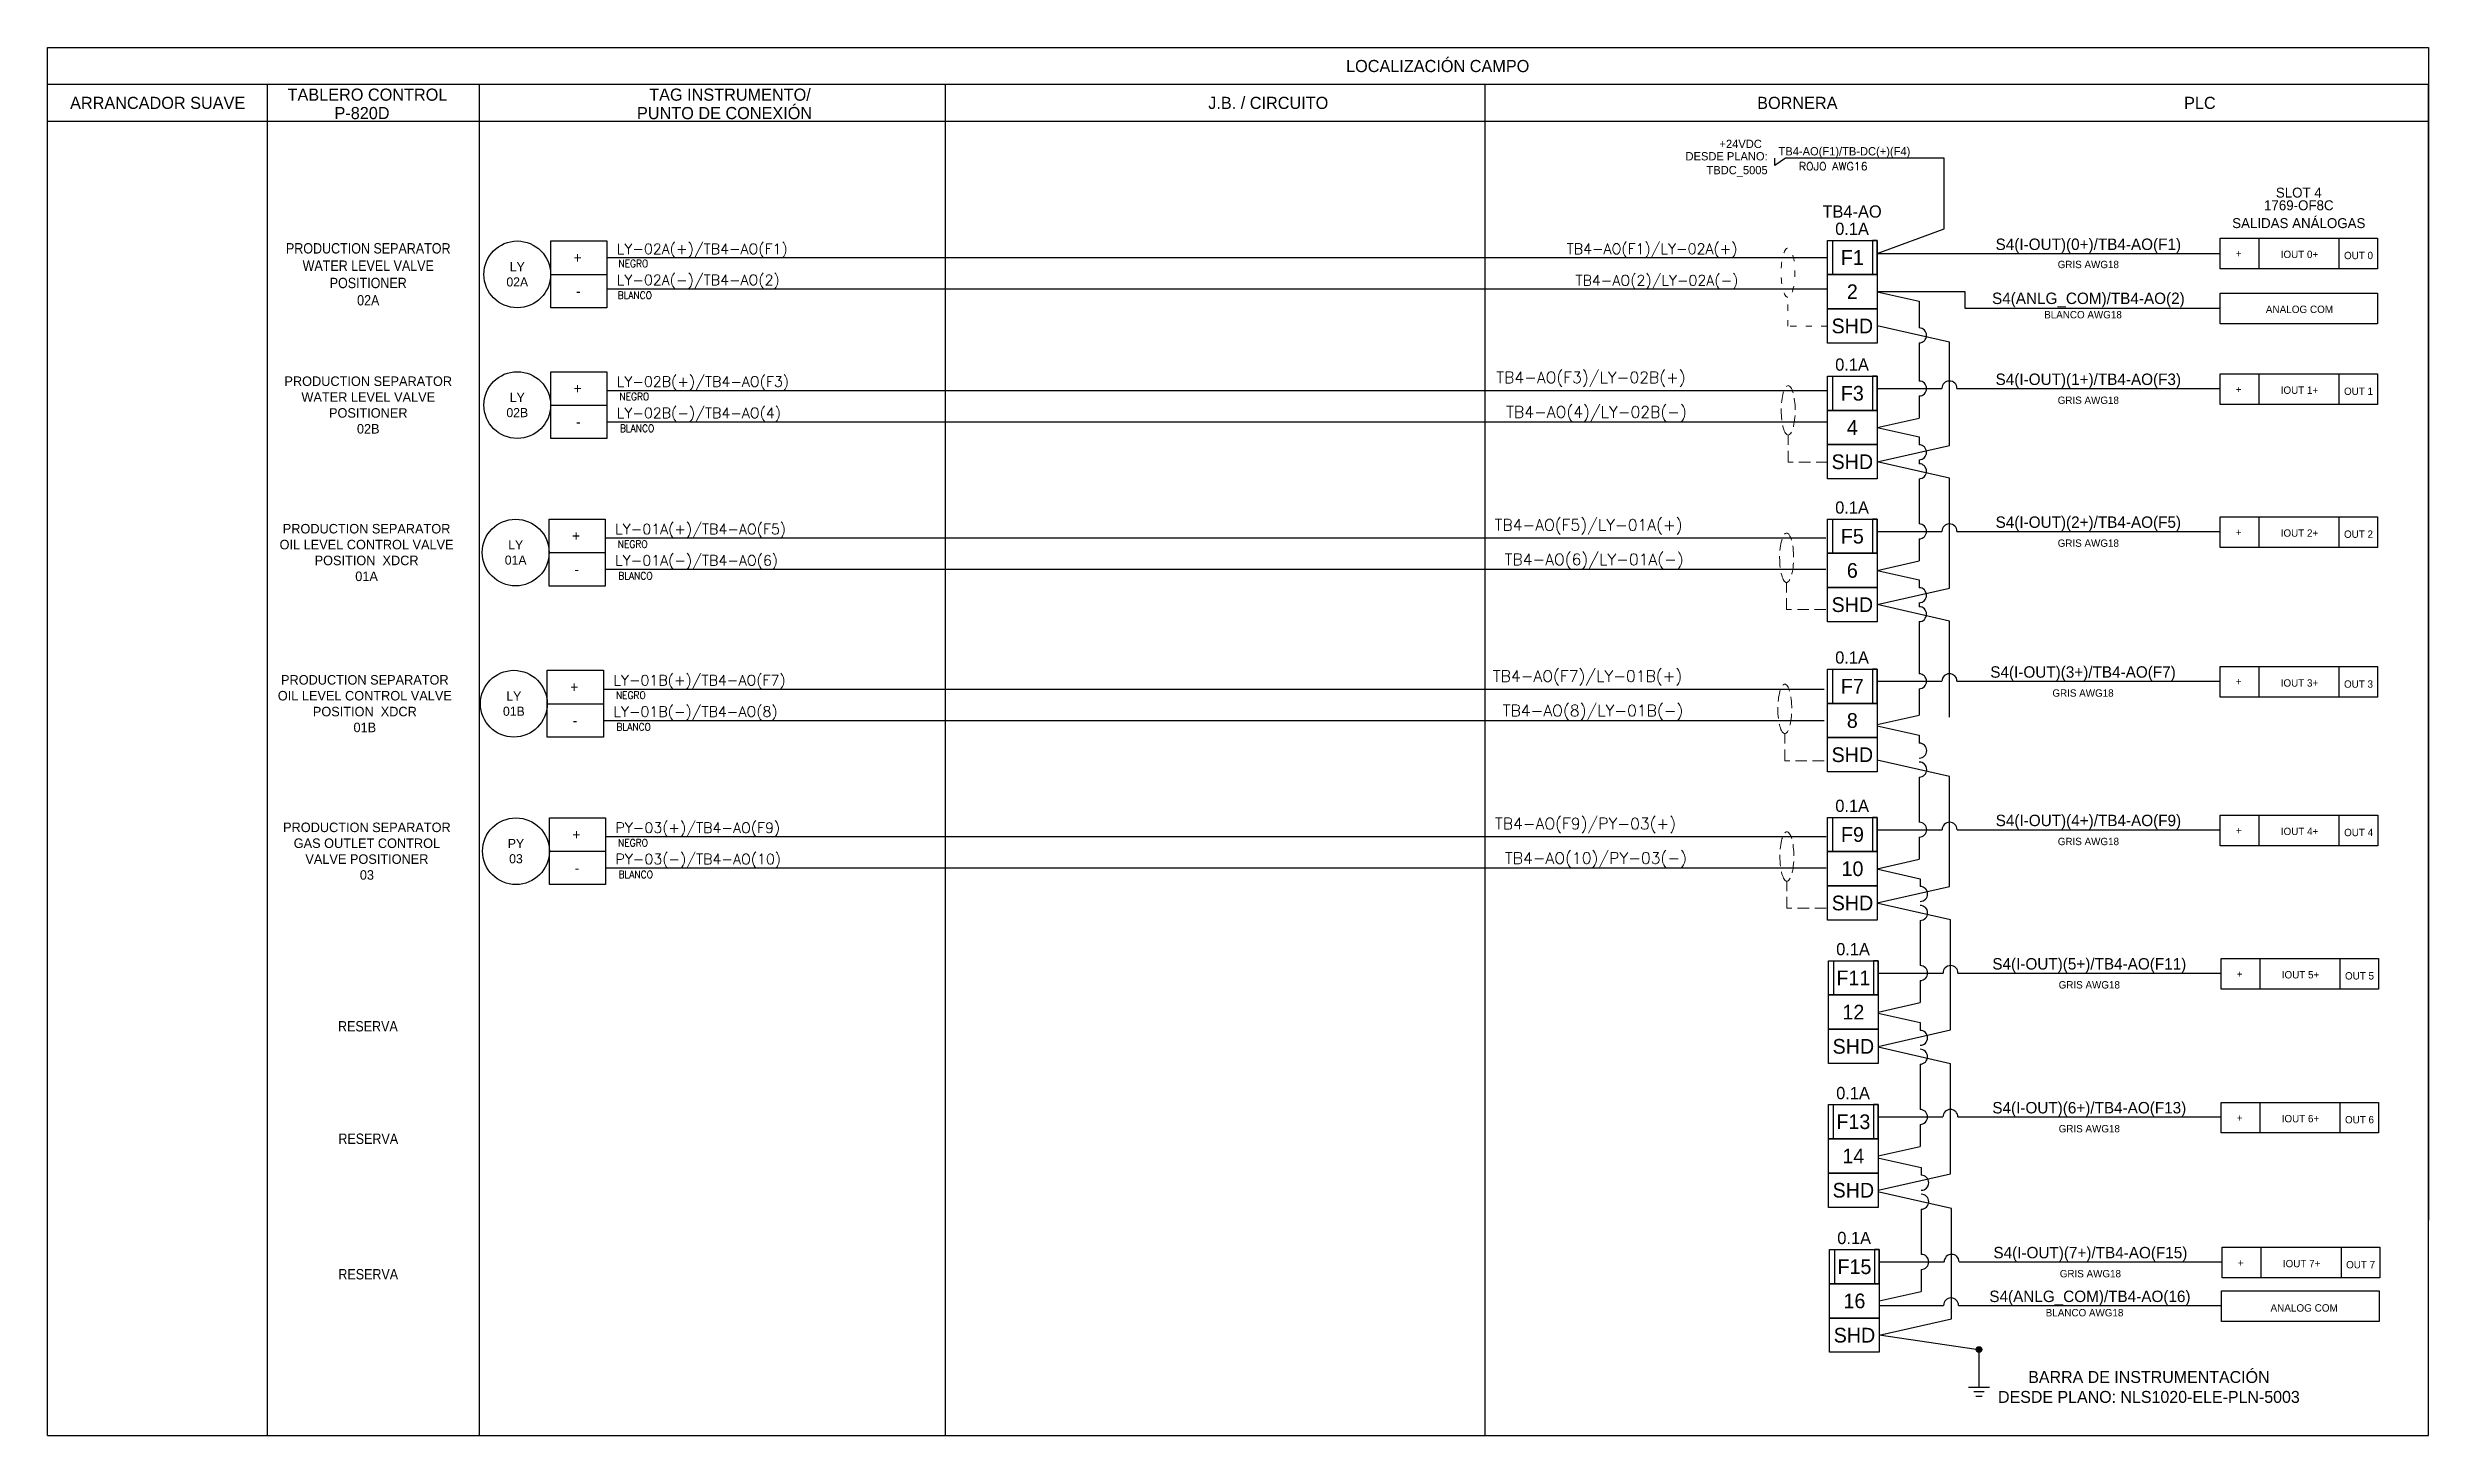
# Model space of a CAD drawing. Extents: x 3487 to 3945, y 182 to 449.
import ezdxf
from ezdxf.enums import TextEntityAlignment as Align

# ---------------------------------------------------------------- set-up
doc = ezdxf.new("R2010")
doc.units = 0
doc.header["$LTSCALE"] = 0.1
doc.header["$MEASUREMENT"] = 0
doc.linetypes.add('ACAD_ISO03W100', pattern=[30, 12, -18])
doc.linetypes.add('HIDDEN', pattern=[0.375, 0.25, -0.125])
doc.layers.add('EL-cables', color=7, linetype='Continuous', lineweight=20)
doc.layers.add('EL-titulos 3', color=7, linetype='Continuous', lineweight=20)
doc.styles.add('F1A', font='amir.shx')
doc.styles.add('ROMANS', font='romans.shx')

msp = doc.modelspace()

# ---------------------------------------------------------------- hatches: boundary and pattern name
at = {"ltscale": 0.1}
h = msp.add_hatch(color=256, dxfattribs=at)
h.dxf.hatch_style = 1
edge = h.paths.add_edge_path()
edge.add_arc((3858.84, 198.75), 0.545, 0, 360)

# ---------------------------------------------------------------- linework, layer by layer
at = {"lineweight": 25}
for p, q in [((3486.86, 449.49), (3945.39, 449.49)), ((3486.86, 182.21), (3486.86, 449.49)), ((3945.39, 449.49), (3945.39, 223.65)), ((3945.39, 442.4), (3486.86, 442.4)), ((3569.99, 442.4), (3569.99, 182.21)), ((3659.81, 182.21), (3659.81, 442.4)), ((3763.69, 442.4), (3763.69, 182.21)), ((3945.39, 435.3), (3945.39, 442.4)), ((3486.86, 435.3), (3945.39, 435.3)), ((3945.39, 182.21), (3945.39, 435.3)), ((3912.71, 412.8), (3912.71, 406.9)), ((3928.15, 412.8), (3928.15, 406.9)), ((3594.57, 412.26), (3594.57, 399.39)), ((3839.23, 409.85), (3905.26, 409.85)), ((3839.23, 402.48), (3847.3, 400.65)), ((3853.15, 392.74), (3839.23, 395.89)), ((3853.15, 372.88), (3853.15, 392.74)), ((3594.57, 387.08), (3594.57, 374.21)), ((3912.71, 386.65), (3912.71, 380.75)), ((3928.15, 386.65), (3928.15, 380.75)), ((3839.23, 383.84), (3844.75, 383.84)), ((3844.75, 383.84), (3851.71, 383.84)), ((3854.59, 383.84), (3855.63, 383.84)), ((3855.63, 383.84), (3905.26, 383.84)), ((3839.23, 376.33), (3847.3, 378.15)), ((3839.23, 376.33), (3847.3, 374.5)), ((3839.23, 369.73), (3853.15, 372.88)), ((3853.15, 366.58), (3839.23, 369.73)), ((3853.15, 345.36), (3853.15, 366.58)), ((3594.25, 358.67), (3594.25, 345.8)), ((3912.71, 359.13), (3912.71, 353.23)), ((3928.15, 359.13), (3928.15, 353.23)), ((3839.23, 356.32), (3844.75, 356.32)), ((3844.75, 356.32), (3851.71, 356.32)), ((3854.59, 356.32), (3855.63, 356.32)), ((3855.63, 356.32), (3905.26, 356.32)), ((3839.23, 348.8), (3847.3, 350.63)), ((3839.23, 348.8), (3847.3, 346.97)), ((3839.23, 342.21), (3853.15, 345.36)), ((3853.15, 339.06), (3839.23, 342.21)), ((3853.15, 320.55), (3853.15, 339.06)), ((3912.71, 330.27), (3912.71, 324.36)), ((3928.15, 330.27), (3928.15, 324.36)), ((3593.91, 329.56), (3593.91, 316.7)), ((3839.23, 327.46), (3844.75, 327.46)), ((3844.75, 327.46), (3851.71, 327.46)), ((3854.59, 327.46), (3855.63, 327.46)), ((3855.63, 327.46), (3905.26, 327.46)), ((3839.23, 319.11), (3847.3, 320.94)), ((3839.25, 318.87), (3847.32, 317.04)), ((3853.17, 309.13), (3839.25, 312.28)), ((3853.17, 287.9), (3853.17, 309.13)), ((3594.31, 301.15), (3594.31, 288.28)), ((3839.25, 298.87), (3844.77, 298.87)), ((3844.77, 298.87), (3851.73, 298.87)), ((3854.61, 298.87), (3855.65, 298.87)), ((3855.65, 298.87), (3905.28, 298.87)), ((3912.73, 301.68), (3912.73, 295.77)), ((3928.17, 301.68), (3928.17, 295.77)), ((3839.25, 291.35), (3847.32, 293.17)), ((3839.43, 291.26), (3847.5, 289.43)), ((3839.25, 284.75), (3853.17, 287.9)), ((3853.35, 281.52), (3839.43, 284.66)), ((3853.35, 260.29), (3853.35, 281.52)), ((3839.43, 271.25), (3844.95, 271.25)), ((3844.95, 271.25), (3851.91, 271.25)), ((3854.78, 271.25), (3855.83, 271.25)), ((3855.83, 271.25), (3905.45, 271.25)), ((3912.91, 274.06), (3912.91, 268.16)), ((3928.35, 274.06), (3928.35, 268.16)), ((3839.42, 263.55), (3847.49, 261.72)), ((3839.43, 263.73), (3847.5, 265.56)), ((3853.34, 253.8), (3839.42, 256.95)), ((3839.43, 257.14), (3853.35, 260.29)), ((3853.34, 232.58), (3853.34, 253.8)), ((3839.42, 243.54), (3844.94, 243.54)), ((3844.94, 243.54), (3851.9, 243.54)), ((3854.78, 243.54), (3855.82, 243.54)), ((3855.82, 243.54), (3905.45, 243.54)), ((3912.9, 246.35), (3912.9, 240.45)), ((3928.34, 246.35), (3928.34, 240.45)), ((3839.42, 236.02), (3847.49, 237.85)), ((3839.64, 235.63), (3847.71, 233.8)), ((3839.42, 229.43), (3853.34, 232.58)), ((3853.56, 225.89), (3839.64, 229.04)), ((3853.56, 204.66), (3853.56, 225.89)), ((3839.64, 215.63), (3845.16, 215.63)), ((3845.16, 215.63), (3852.12, 215.63)), ((3854.99, 215.63), (3856.04, 215.63)), ((3856.04, 215.63), (3905.66, 215.63)), ((3913.12, 218.44), (3913.12, 212.53)), ((3928.56, 218.44), (3928.56, 212.53)), ((3839.64, 208.11), (3847.71, 209.93)), ((3839.64, 207.25), (3852.01, 207.25)), ((3854.89, 207.25), (3905.56, 207.25)), ((3839.64, 201.51), (3853.56, 204.66)), ((3858.3, 198.75), (3858.84, 198.75)), ((3858.84, 191.51), (3858.84, 199.29)), ((3856.83, 191.51), (3860.86, 191.51)), ((3857.83, 190.64), (3859.85, 190.64)), ((3858.24, 189.77), (3859.45, 189.77)), ((3486.86, 182.21), (3945.39, 182.21))]:
    msp.add_line(p, q, dxfattribs=at)
at = {"ltscale": 0.1}
for p, q in [((3529.11, 442.4), (3529.11, 182.21)), ((3839.23, 409.85), (3852.15, 414.62)), ((3847.3, 400.65), (3847.3, 395.5)), ((3847.3, 392.62), (3847.3, 385.28)), ((3847.3, 382.4), (3847.3, 378.15)), ((3847.3, 374.5), (3847.3, 373)), ((3847.3, 370.12), (3847.3, 369.34)), ((3847.3, 366.47), (3847.3, 357.76)), ((3847.3, 354.88), (3847.3, 350.63)), ((3847.3, 346.97), (3847.3, 345.47)), ((3847.3, 342.6), (3847.3, 341.82)), ((3847.3, 338.96), (3847.3, 328.89)), ((3847.3, 326.02), (3847.3, 320.94)), ((3847.32, 317.04), (3847.32, 315.54)), ((3847.32, 309.01), (3847.32, 300.3)), ((3847.32, 297.43), (3847.32, 293.17)), ((3847.5, 289.43), (3847.5, 287.93)), ((3847.5, 281.4), (3847.5, 272.69)), ((3847.5, 269.82), (3847.5, 265.56)), ((3847.49, 261.72), (3847.49, 260.22)), ((3847.49, 253.69), (3847.49, 244.98)), ((3847.49, 242.11), (3847.49, 237.85)), ((3847.71, 233.8), (3847.71, 232.3)), ((3847.71, 225.77), (3847.71, 217.06)), ((3847.71, 214.19), (3847.71, 209.93)), ((3858.3, 198.75), (3839.64, 201.51))]:
    msp.add_line(p, q, dxfattribs=at)
at = {"lineweight": 25, "ltscale": 0.1}
for p, q in [((3594.57, 409.07), (3829.66, 409.07)), ((3594.57, 403.03), (3829.66, 403.03)), ((3594.57, 383.47), (3829.66, 383.47)), ((3594.57, 377.43), (3829.66, 377.43)), ((3594.25, 355.07), (3829.35, 355.07)), ((3594.25, 349.02), (3829.35, 349.02)), ((3593.91, 325.96), (3829, 325.96)), ((3593.91, 319.91), (3829, 319.91)), ((3594.31, 297.54), (3829.41, 297.54)), ((3594.31, 291.5), (3829.41, 291.5))]:
    msp.add_line(p, q, dxfattribs=at)
at = {"lineweight": 25}
for points in [[(3905.26, 412.8), (3935.61, 412.8), (3935.61, 406.9), (3905.26, 406.9)], [(3830.59, 405.78), (3829.66, 405.78), (3829.66, 412.37), (3830.59, 412.37)], [(3829.66, 412.37), (3839.23, 412.37), (3839.23, 405.78), (3829.66, 405.78)], [(3838.3, 405.78), (3839.23, 405.78), (3839.23, 412.37), (3838.3, 412.37)], [(3829.66, 405.78), (3839.23, 405.78), (3839.23, 399.18), (3829.66, 399.18)], [(3829.66, 399.18), (3839.23, 399.18), (3839.23, 392.59), (3829.66, 392.59)], [(3905.26, 402.23), (3935.61, 402.23), (3935.61, 396.32), (3905.26, 396.32)], [(3830.59, 379.62), (3829.66, 379.62), (3829.66, 386.22), (3830.59, 386.22)], [(3829.66, 386.22), (3839.23, 386.22), (3839.23, 379.62), (3829.66, 379.62)], [(3838.3, 379.62), (3839.23, 379.62), (3839.23, 386.22), (3838.3, 386.22)], [(3905.26, 386.65), (3935.61, 386.65), (3935.61, 380.75), (3905.26, 380.75)], [(3829.66, 379.62), (3839.23, 379.62), (3839.23, 373.03), (3829.66, 373.03)], [(3829.66, 373.03), (3839.23, 373.03), (3839.23, 366.44), (3829.66, 366.44)], [(3830.59, 352.1), (3829.66, 352.1), (3829.66, 358.69), (3830.59, 358.69)], [(3829.66, 358.69), (3839.23, 358.69), (3839.23, 352.1), (3829.66, 352.1)], [(3838.3, 352.1), (3839.23, 352.1), (3839.23, 358.69), (3838.3, 358.69)], [(3905.26, 359.13), (3935.61, 359.13), (3935.61, 353.23), (3905.26, 353.23)], [(3829.66, 352.1), (3839.23, 352.1), (3839.23, 345.5), (3829.66, 345.5)], [(3829.66, 345.5), (3839.23, 345.5), (3839.23, 338.91), (3829.66, 338.91)], [(3905.26, 330.27), (3935.61, 330.27), (3935.61, 324.36), (3905.26, 324.36)], [(3830.59, 323.2), (3829.66, 323.2), (3829.66, 329.79), (3830.59, 329.79)], [(3829.66, 329.79), (3839.23, 329.79), (3839.23, 323.2), (3829.66, 323.2)], [(3838.3, 323.2), (3839.23, 323.2), (3839.23, 329.79), (3838.3, 329.79)], [(3829.66, 323.2), (3839.23, 323.2), (3839.23, 316.61), (3829.66, 316.61)], [(3829.66, 316.61), (3839.23, 316.61), (3839.23, 310.01), (3829.66, 310.01)], [(3830.61, 294.64), (3829.68, 294.64), (3829.68, 301.24), (3830.61, 301.24)], [(3829.68, 301.24), (3839.25, 301.24), (3839.25, 294.64), (3829.68, 294.64)], [(3838.32, 294.64), (3839.25, 294.64), (3839.25, 301.24), (3838.32, 301.24)], [(3905.28, 301.68), (3935.63, 301.68), (3935.63, 295.77), (3905.28, 295.77)], [(3829.68, 294.64), (3839.25, 294.64), (3839.25, 288.05), (3829.68, 288.05)], [(3829.68, 288.05), (3839.25, 288.05), (3839.25, 281.46), (3829.68, 281.46)], [(3830.79, 267.03), (3829.86, 267.03), (3829.86, 273.62), (3830.79, 273.62)], [(3829.86, 273.62), (3839.43, 273.62), (3839.43, 267.03), (3829.86, 267.03)], [(3838.5, 267.03), (3839.43, 267.03), (3839.43, 273.62), (3838.5, 273.62)], [(3905.45, 274.06), (3935.8, 274.06), (3935.8, 268.16), (3905.45, 268.16)], [(3829.86, 267.03), (3839.43, 267.03), (3839.43, 260.44), (3829.86, 260.44)], [(3829.86, 260.44), (3839.43, 260.44), (3839.43, 253.84), (3829.86, 253.84)], [(3830.78, 239.32), (3829.85, 239.32), (3829.85, 245.91), (3830.78, 245.91)], [(3829.85, 245.91), (3839.42, 245.91), (3839.42, 239.32), (3829.85, 239.32)], [(3838.49, 239.32), (3839.42, 239.32), (3839.42, 245.91), (3838.49, 245.91)], [(3905.45, 246.35), (3935.8, 246.35), (3935.8, 240.45), (3905.45, 240.45)], [(3829.85, 239.32), (3839.42, 239.32), (3839.42, 232.72), (3829.85, 232.72)], [(3829.85, 232.72), (3839.42, 232.72), (3839.42, 226.13), (3829.85, 226.13)], [(3831, 211.4), (3830.07, 211.4), (3830.07, 218), (3831, 218)], [(3830.07, 218), (3839.64, 218), (3839.64, 211.4), (3830.07, 211.4)], [(3838.7, 211.4), (3839.64, 211.4), (3839.64, 218), (3838.7, 218)], [(3905.66, 218.44), (3936.01, 218.44), (3936.01, 212.53), (3905.66, 212.53)], [(3830.07, 211.4), (3839.64, 211.4), (3839.64, 204.81), (3830.07, 204.81)], [(3905.56, 210.06), (3935.91, 210.06), (3935.91, 204.16), (3905.56, 204.16)], [(3830.07, 204.81), (3839.64, 204.81), (3839.64, 198.21), (3830.07, 198.21)]]:
    msp.add_lwpolyline(points, close=True, dxfattribs=at)
for points in [[(3583.75, 412.26), (3594.57, 412.26)], [(3594.57, 399.39), (3583.75, 399.39), (3583.75, 412.26)], [(3583.75, 405.82), (3594.57, 405.82)], [(3583.75, 387.08), (3594.57, 387.08)], [(3594.57, 374.21), (3583.75, 374.21), (3583.75, 387.08)], [(3583.75, 380.65), (3594.57, 380.65)], [(3583.43, 358.67), (3594.25, 358.67)], [(3594.25, 345.8), (3583.43, 345.8), (3583.43, 358.67)], [(3583.43, 352.24), (3594.25, 352.24)], [(3583.09, 329.56), (3593.91, 329.56)], [(3593.91, 316.7), (3583.09, 316.7), (3583.09, 329.56)], [(3583.09, 323.13), (3593.91, 323.13)], [(3583.5, 301.15), (3594.31, 301.15)], [(3594.31, 288.28), (3583.5, 288.28), (3583.5, 301.15)], [(3583.5, 294.72), (3594.31, 294.72)]]:
    msp.add_lwpolyline(points, dxfattribs=at)
at = {"linetype": 'ACAD_ISO03W100', "lineweight": 5}
msp.add_lwpolyline([(3829.66, 395.82), (3822.04, 395.82), (3822.04, 401.43)], dxfattribs=at)
at = {"ltscale": 0.1}
msp.add_lwpolyline([(3905.26, 399.28), (3856.2, 399.28), (3856.2, 402.48), (3839.23, 402.48)], dxfattribs=at)
at = {"linetype": 'HIDDEN', "lineweight": 5, "ltscale": 88}
for points in [[(3829.66, 369.66), (3822.09, 369.66), (3822.09, 374.88)], [(3829.35, 341.25), (3821.78, 341.25), (3821.78, 346.47)], [(3829, 312.14), (3821.43, 312.14), (3821.43, 317.36)], [(3829.41, 283.73), (3821.84, 283.73), (3821.84, 288.95)]]:
    msp.add_lwpolyline(points, dxfattribs=at)
at = {"lineweight": 25}
for centre in [(3577.31, 405.82), (3577.31, 380.65), (3577, 352.24), (3576.65, 323.13), (3577.06, 294.72)]:
    msp.add_circle(centre, 6.43, dxfattribs=at)
at = {"ltscale": 0.1}
msp.add_circle((3858.84, 198.75), 0.545, dxfattribs=at)
at = {"lineweight": 25}
for centre, start, end in [((3847.3, 394.06), 270, 90), ((3847.3, 383.84), 270, 90), ((3853.15, 383.84), 0, 180), ((3847.3, 371.56), 270, 90), ((3847.3, 367.91), 270, 90), ((3847.3, 356.32), 270, 90), ((3853.15, 356.32), 0, 180), ((3847.3, 344.03), 270, 90), ((3847.3, 340.38), 270, 90), ((3847.3, 327.46), 270, 90), ((3853.15, 327.46), 0, 180), ((3847.32, 314.1), 270, 90), ((3847.32, 310.45), 270, 90), ((3847.32, 298.87), 270, 90), ((3853.17, 298.87), 0, 180), ((3847.5, 286.49), 270, 90), ((3847.5, 282.84), 270, 90), ((3847.5, 271.25), 270, 90), ((3853.35, 271.25), 0, 180), ((3847.49, 258.78), 270, 90), ((3847.49, 255.13), 270, 90), ((3847.49, 243.54), 270, 90), ((3853.34, 243.54), 0, 180), ((3847.71, 230.86), 270, 90), ((3847.71, 227.21), 270, 90), ((3847.71, 215.63), 270, 90), ((3853.56, 215.63), 0, 180), ((3853.45, 207.25), 0, 180)]:
    msp.add_arc(centre, 1.44, start, end, dxfattribs=at)
at = {"linetype": 'ACAD_ISO03W100', "lineweight": 5}
msp.add_ellipse((3822.04, 406.15), major_axis=(0, -4.72), ratio=0.281569, dxfattribs=at)
at = {"linetype": 'HIDDEN', "lineweight": 5, "ltscale": 88}
for centre in [(3822.09, 379.64), (3821.78, 351.24), (3821.43, 322.13), (3821.84, 293.71)]:
    msp.add_ellipse(centre, major_axis=(0, -4.76), ratio=0.281569, dxfattribs=at)
at = {"layer": 'EL-cables', "lineweight": 25}
msp.add_lwpolyline([(3852.15, 414.62), (3852.15, 428.22), (3821.56, 428.22), (3819.53, 426.77), (3819.53, 428.2)], dxfattribs=at)

# ---------------------------------------------------------------- texts
at = {"lineweight": 25, "style": 'F1A'}
for s, height, p in [('LOCALIZACIÓN CAMPO', 2.34, (3754.58, 445.95)), ('TABLERO CONTROL', 2.34, (3548.46, 440.44)), ('TAG INSTRUMENTO/', 2.34, (3618.28, 440.44)), ('ARRANCADOR SUAVE', 2.34, (3508.05, 438.85)), ('P-820D', 2.34, (3547.41, 436.89)), ('PUNTO DE CONEXIÓN', 2.34, (3617.23, 436.89)), ('J.B. / CIRCUITO', 2.34, (3721.95, 438.85)), ('BORNERA', 2.34, (3823.85, 438.85)), ('PLC', 2.34, (3901.38, 438.85)), ('SLOT 4', 1.918, (3920.43, 421.57)), ('1769-OF8C', 1.918, (3920.43, 419.13)), ('SALIDAS ANÁLOGAS', 1.9179, (3920.43, 415.69)), ('+', 2, (3588.94, 409.04)), ('F1', 2.833, (3834.44, 409.07)), ('+', 1.42, (3908.85, 409.82)), ('IOUT 0+', 1.417, (3920.56, 409.67)), ('OUT 0', 1.417, (3931.93, 409.46)), ('2', 2.83, (3834.44, 402.48)), ('-', 2, (3589.09, 402.6)), ('ANALOG COM', 1.43, (3920.56, 399.09)), ('SHD', 2.833, (3834.44, 395.89)), ('+', 2, (3588.94, 383.86)), ('F3', 2.833, (3834.44, 382.92)), ('+', 1.42, (3908.85, 383.67)), ('IOUT 1+', 1.417, (3920.56, 383.52)), ('OUT 1', 1.417, (3931.93, 383.31)), ('-', 2, (3589.09, 377.43)), ('4', 2.83, (3834.44, 376.33)), ('SHD', 2.833, (3834.44, 369.73)), ('+', 2, (3588.63, 355.46)), ('F5', 2.833, (3834.44, 355.39)), ('+', 1.42, (3908.85, 356.14)), ('IOUT 2+', 1.417, (3920.56, 356)), ('OUT 2', 1.417, (3931.93, 355.79)), ('-', 2, (3588.77, 349.02)), ('6', 2.83, (3834.44, 348.8)), ('SHD', 2.833, (3834.44, 342.21)), ('+', 2, (3588.28, 326.35)), ('F7', 2.833, (3834.44, 326.5)), ('+', 1.42, (3908.85, 327.42)), ('IOUT 3+', 1.417, (3920.56, 327.13)), ('OUT 3', 1.417, (3931.93, 326.92)), ('8', 2.83, (3834.44, 319.9)), ('-', 2, (3588.43, 319.91)), ('SHD', 2.833, (3834.44, 313.31)), ('+', 2, (3588.69, 297.93)), ('F9', 2.833, (3834.47, 297.94)), ('+', 1.42, (3908.87, 298.69)), ('IOUT 4+', 1.417, (3920.58, 298.54)), ('OUT 4', 1.417, (3931.95, 298.33)), ('-', 2, (3588.83, 291.5)), ('10', 2.833, (3834.47, 291.35)), ('SHD', 2.833, (3834.47, 284.75)), ('F11', 2.833, (3834.64, 270.33)), ('+', 1.42, (3909.05, 271.07)), ('IOUT 5+', 1.417, (3920.76, 270.93)), ('OUT 5', 1.417, (3932.12, 270.72)), ('12', 2.833, (3834.64, 263.73)), ('SHD', 2.833, (3834.64, 257.14)), ('F13', 2.833, (3834.64, 242.62)), ('+', 1.42, (3909.04, 243.36)), ('IOUT 6+', 1.417, (3920.75, 243.22)), ('OUT 6', 1.417, (3932.12, 243.01)), ('14', 2.833, (3834.64, 236.02)), ('SHD', 2.833, (3834.64, 229.43)), ('F15', 2.833, (3834.85, 214.7)), ('+', 1.42, (3909.26, 215.45)), ('IOUT 7+', 1.417, (3920.97, 215.3)), ('OUT 7', 1.417, (3932.33, 215.09)), ('16', 2.833, (3834.85, 208.11)), ('ANALOG COM', 1.43, (3921.46, 206.76)), ('SHD', 2.833, (3834.85, 201.51))]:
    msp.add_text(s, height=height, dxfattribs=at).set_placement(p, align=Align.MIDDLE_CENTER)
at = {"lineweight": 25, "style": 'ROMANS'}
for s, height, p in [('ROJO AWG16', 1.544, (3824.14, 425.86)), ('LY-02A(+)/TB4-AO(F1)', 2, (3596.48, 409.73)), ('TB4-AO(F1)/LY-02A(+)', 2, (3779.41, 409.74)), ('LY-02A(-)/TB4-AO(2)', 2, (3596.48, 403.75)), ('TB4-AO(2)/LY-02A(-)', 2, (3781.12, 403.67)), ('LY-02B(+)/TB4-AO(F3)', 2, (3596.48, 384.17)), ('TB4-AO(F3)/LY-02B(+)', 2.2, (3765.86, 384.87)), ('TB4-AO(4)/LY-02B(-)', 2.2, (3767.77, 378.22)), ('LY-02B(-)/TB4-AO(4)', 2, (3596.48, 378.13)), ('LY-01A(+)/TB4-AO(F5)', 2, (3596.17, 355.76)), ('TB4-AO(F5)/LY-01A(+)', 2.2, (3765.54, 356.46)), ('LY-01A(-)/TB4-AO(6)', 2, (3596.17, 349.72)), ('TB4-AO(6)/LY-01A(-)', 2.2, (3767.46, 349.81)), ('LY-01B(+)/TB4-AO(F7)', 2, (3595.82, 326.65)), ('TB4-AO(F7)/LY-01B(+)', 2.2, (3765.2, 327.35)), ('LY-01B(-)/TB4-AO(8)', 2, (3595.82, 320.61)), ('TB4-AO(8)/LY-01B(-)', 2.2, (3767.11, 320.7)), ('PY-03(+)/TB4-AO(F9)', 2, (3596.23, 298.24)), ('TB4-AO(F9)/PY-03(+)', 2.2, (3765.61, 298.94)), ('PY-03(-)/TB4-AO(10)', 2, (3596.23, 292.2)), ('TB4-AO(10)/PY-03(-)', 2.2, (3767.52, 292.29))]:
    msp.add_text(s, height=height, dxfattribs=at).set_placement(p)
at = {"lineweight": 25, "style": 'F1A'}
for s, height, p in [('TB4-AO', 2.361, (3834.39, 416.75)), ('0.1A', 2.361, (3834.39, 413.42)), ('GRIS AWG18', 1.417, (3879.89, 407.02)), ('BLANCO AWG18', 1.4167, (3878.87, 397.35)), ('0.1A', 2.361, (3834.39, 387.27)), ('GRIS AWG18', 1.417, (3879.89, 380.87)), ('0.1A', 2.361, (3834.39, 359.74)), ('GRIS AWG18', 1.417, (3879.89, 353.35)), ('0.1A', 2.361, (3834.39, 330.85)), ('GRIS AWG18', 1.417, (3878.87, 324.48)), ('0.1A', 2.361, (3834.41, 302.29)), ('GRIS AWG18', 1.417, (3879.91, 295.89)), ('0.1A', 2.361, (3834.58, 274.68)), ('GRIS AWG18', 1.417, (3880.08, 268.28)), ('0.1A', 2.361, (3834.58, 246.96)), ('GRIS AWG18', 1.417, (3880.08, 240.57)), ('0.1A', 2.361, (3834.79, 219.05)), ('GRIS AWG18', 1.417, (3880.29, 212.65)), ('BLANCO AWG18', 1.4167, (3879.17, 205.13))]:
    msp.add_text(s, height=height, dxfattribs=at).set_placement(p, align=Align.CENTER)
for s, p in [('S4(I-OUT)(0+)/TB4-AO(F1)', (3879.89, 409.86)), ('S4(ANLG_COM)/TB4-AO(2)', (3879.9, 399.45)), ('S4(I-OUT)(1+)/TB4-AO(F3)', (3879.89, 383.86)), ('S4(I-OUT)(2+)/TB4-AO(F5)', (3879.89, 356.34)), ('S4(I-OUT)(3+)/TB4-AO(F7)', (3878.87, 327.48)), ('S4(I-OUT)(4+)/TB4-AO(F9)', (3879.91, 298.89)), ('S4(I-OUT)(5+)/TB4-AO(F11)', (3880.08, 271.27)), ('S4(I-OUT)(6+)/TB4-AO(F13)', (3880.08, 243.56)), ('S4(I-OUT)(7+)/TB4-AO(F15)', (3880.29, 215.65)), ('S4(ANLG_COM)/TB4-AO(16)', (3880.2, 207.23))]:
    msp.add_text(s, height=2.2, dxfattribs=at).set_placement(p, align=Align.BOTTOM_CENTER)
at = {"lineweight": 25, "style": 'ROMANS', "width": 0.9}
for s, p in [('NEGRO', (3602.52, 407.19)), ('BLANCO', (3603.25, 401.08)), ('NEGRO', (3602.71, 381.57)), ('BLANCO', (3603.69, 375.46)), ('NEGRO', (3602.4, 353.16)), ('BLANCO', (3603.37, 347.05)), ('NEGRO', (3602.05, 324.06)), ('BLANCO', (3603.03, 317.94)), ('NEGRO', (3602.46, 295.64)), ('BLANCO', (3603.43, 289.53))]:
    msp.add_text(s, height=1.417, dxfattribs=at).set_placement(p, align=Align.RIGHT)
at = {"lineweight": 25, "ltscale": 0.1, "attachment_point": 5, "style": 'F1A'}
for s, insert, char_height, width in [('{\\W0.9;PRODUCTION SEPARATOR WATER LEVEL VALVE POSITIONER\\P02A}', (3548.61, 405.82), 2, 34.9616), ('{\\fAller|b0|i0|c0|p0;\\H0.91667x;LY\\P02A}', (3577.31, 405.82), 1.9179, 15.4626), ('{\\fAller|b0|i0|c0|p0;\\H0.91667x;PRODUCTION SEPARATOR WATER LEVEL VALVE POSITIONER\\P02B}', (3548.61, 380.65), 2, 34.9616), ('{\\fAller|b0|i0|c0|p0;\\H0.91667x;LY\\P02B}', (3577.31, 380.65), 1.9179, 15.4626), ('{\\fAller|b0|i0|c0|p0;\\H0.91667x;PRODUCTION SEPARATOR OIL LEVEL CONTROL VALVE POSITION  XDCR\\P01A}', (3548.29, 352.24), 2, 34.9616), ('{\\fAller|b0|i0|c0|p0;\\H0.91667x;LY\\P01A}', (3577, 352.24), 1.9179, 15.4626), ('{\\fAller|b0|i0|c0|p0;\\H0.91667x;PRODUCTION SEPARATOR OIL LEVEL CONTROL VALVE POSITION  XDCR\\P01B}', (3547.95, 323.13), 2, 34.9616), ('{\\fAller|b0|i0|c0|p0;\\H0.91667x;LY\\P01B}', (3576.65, 323.13), 1.9179, 15.4626), ('{\\fAller|b0|i0|c0|p0;\\H0.91667x;PRODUCTION SEPARATOR GAS OUTLET CONTROL VALVE POSITIONER\\P03}', (3548.35, 294.72), 2, 34.9616), ('{\\fAller|b0|i0|c0|p0;\\H0.91667x;PY\\P03}', (3577.06, 294.72), 1.9179, 15.4626), ('{\\W0.9;RESERVA}', (3548.54, 260.99), 2, 34.9616), ('{\\W0.9;RESERVA}', (3548.61, 239.33), 2, 34.9616), ('{\\W0.9;RESERVA}', (3548.61, 213.23), 2, 34.9616), ('BARRA DE INSTRUMENTACIÓN\\PDESDE PLANO: NLS1020-ELE-PLN-5003 ', (3891.56, 191.52), 2.2998, 67.4948)]:
    msp.add_mtext(s, dxfattribs=dict(at, insert=insert, char_height=char_height, width=width))
at = {"layer": 'EL-titulos 3', "lineweight": 25, "style": 'F1A'}
for s, p in [('+24VDC', (3808.86, 430.15)), ('TB4-AO(F1)/TB-DC(+)(F4)', (3820.23, 428.73))]:
    msp.add_text(s, height=1.6, dxfattribs=at).set_placement(p)
at = {"layer": 'EL-titulos 3', "lineweight": 25, "insert": (3781.68, 429.37), "char_height": 1.6, "width": 36.4521, "attachment_point": 1, "style": 'F1A'}
msp.add_mtext('\\pxqr;DESDE PLANO: \\PTBDC_5005 ', dxfattribs=at)

doc.saveas('drawing.dxf')
